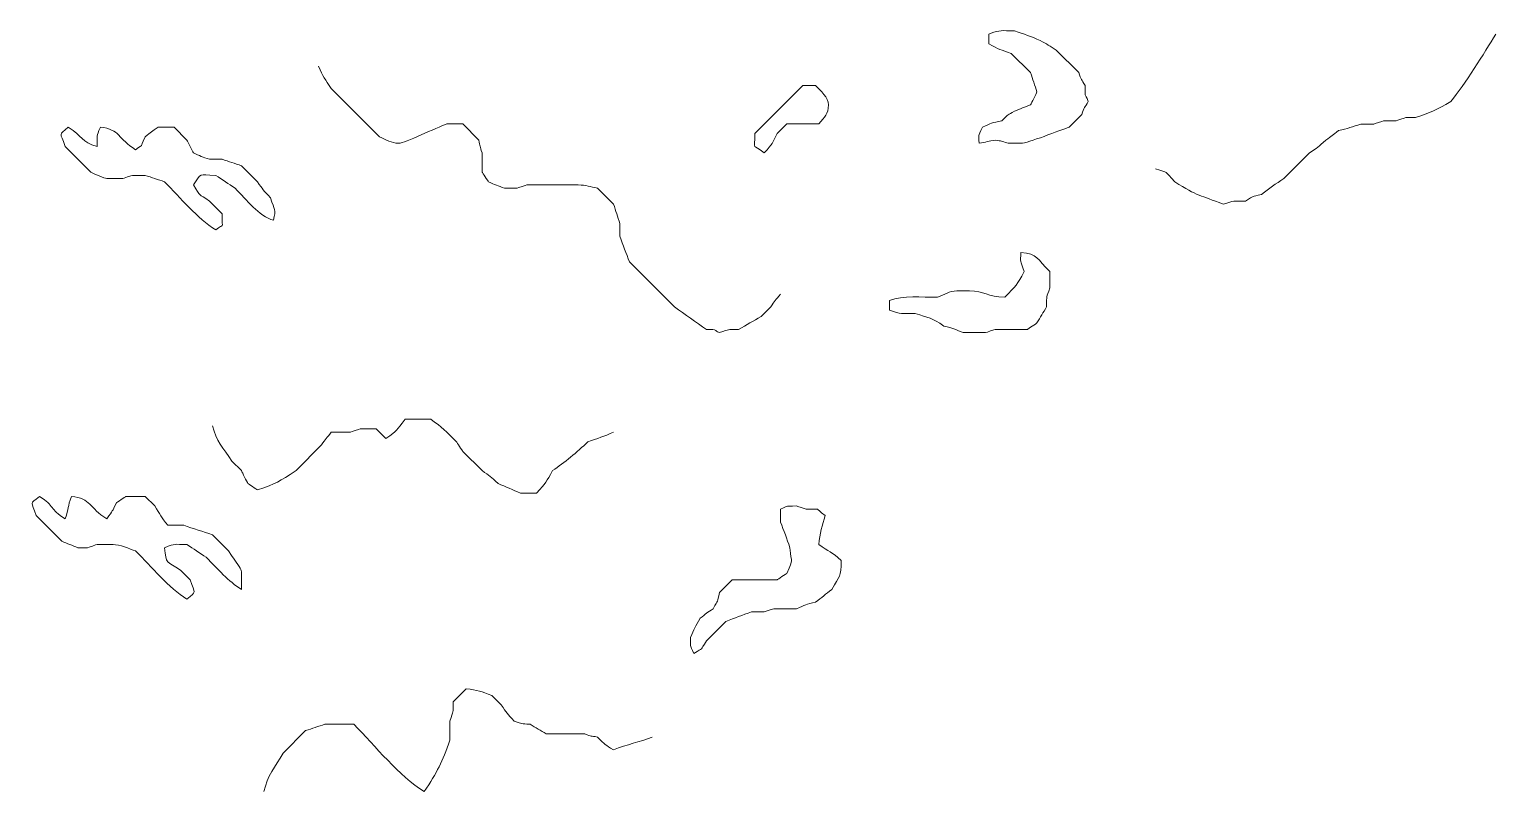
# Model space of a CAD drawing. Header units: millimetres. Extents: x -1760 to -1105, y 422 to 906.
# Drawn here: x -1474.9 to -1410.9, y 634.7 to 667.9 of the extents above; entities that cross this region are included whole.
import ezdxf

# ---------------------------------------------------------------- set-up
doc = ezdxf.new("R2010")
doc.units = ezdxf.units.MM
doc.header["$MEASUREMENT"] = 0
doc.layers.add('layer 1', color=7, linetype='Continuous')

msp = doc.modelspace()

# ---------------------------------------------------------------- linework, layer by layer
at = {"layer": 'layer 1', "color": 225, "lineweight": 0}
for points, knots in [([(-1428.6737, 664.8017), (-1428.8329, 664.5532), (-1428.8596, 664.529), (-1428.9536, 664.2417), (-1428.9536, 664.2417), (-1428.9536, 664.2417), (-1429.5136, 663.682), (-1429.5136, 663.682), (-1429.5136, 663.682), (-1429.8958, 663.5497), (-1431.3352, 662.9819), (-1431.6137, 662.9817), (-1431.6137, 662.9817), (-1431.6137, 662.9817), (-1432.1735, 662.9819), (-1432.1735, 662.9819), (-1432.1735, 662.9819), (-1432.5177, 663.1057), (-1432.4136, 663.06), (-1432.7336, 663.122), (-1432.7336, 663.122), (-1433.0131, 663.0678), (-1433.1539, 663.0346), (-1433.4335, 662.9819), (-1433.4335, 662.9819), (-1433.4626, 663.4257), (-1433.5061, 663.2026), (-1433.2936, 663.6818), (-1433.2936, 663.6818), (-1432.9152, 663.8577), (-1432.8847, 663.8802), (-1432.4536, 663.9619), (-1432.4536, 663.9619), (-1432.1254, 664.29), (-1432.2173, 664.1866), (-1431.8936, 664.3817), (-1431.8936, 664.3817), (-1431.6627, 664.4736), (-1431.4241, 664.5675), (-1431.1937, 664.6618), (-1431.1937, 664.6618), (-1431.157, 664.7477), (-1430.9563, 665.1319), (-1430.9138, 665.2219), (-1430.9138, 665.2219), (-1431.0106, 665.5023), (-1431.0967, 665.7814), (-1431.1937, 666.0618), (-1431.1937, 666.0618), (-1431.1937, 666.0618), (-1432.0337, 666.9019), (-1432.0337, 666.9019), (-1432.0337, 666.9019), (-1432.5074, 667.0658), (-1432.5641, 667.0621), (-1433.0137, 667.3219), (-1433.0137, 667.3219), (-1433.0137, 667.3219), (-1433.0137, 667.7419), (-1433.0137, 667.7419), (-1433.0137, 667.7419), (-1432.4778, 667.9499), (-1432.4999, 667.8818), (-1431.8936, 667.882), (-1431.8936, 667.882), (-1431.474, 667.7366), (-1431.1821, 667.6518), (-1430.7735, 667.462), (-1430.7735, 667.462), (-1430.5051, 667.321), (-1430.331, 667.2103), (-1430.0735, 667.0418), (-1430.0735, 667.0418), (-1430.0735, 667.0418), (-1429.0935, 666.0616), (-1429.0935, 666.0616), (-1429.0935, 666.0616), (-1428.9843, 665.7582), (-1428.9696, 665.7665), (-1428.8133, 665.5016), (-1428.8133, 665.5016), (-1428.8133, 664.9391), (-1428.8377, 665.2249), (-1428.6735, 664.8017), (-1428.6735, 664.8017), (-1428.6735, 664.8017), (-1428.6737, 664.8017), (-1428.6737, 664.8017)], [0, 0, 0, 0, 0.0434783, 0.0434783, 0.0434783, 0.0434783, 0.0869565, 0.0869565, 0.0869565, 0.0869565, 0.1304348, 0.1304348, 0.1304348, 0.1304348, 0.173913, 0.173913, 0.173913, 0.173913, 0.2173913, 0.2173913, 0.2173913, 0.2173913, 0.2608696, 0.2608696, 0.2608696, 0.2608696, 0.3043478, 0.3043478, 0.3043478, 0.3043478, 0.3478261, 0.3478261, 0.3478261, 0.3478261, 0.3913043, 0.3913043, 0.3913043, 0.3913043, 0.4347826, 0.4347826, 0.4347826, 0.4347826, 0.4782609, 0.4782609, 0.4782609, 0.4782609, 0.5217391, 0.5217391, 0.5217391, 0.5217391, 0.5652174, 0.5652174, 0.5652174, 0.5652174, 0.6086957, 0.6086957, 0.6086957, 0.6086957, 0.6521739, 0.6521739, 0.6521739, 0.6521739, 0.6956522, 0.6956522, 0.6956522, 0.6956522, 0.7391304, 0.7391304, 0.7391304, 0.7391304, 0.7826087, 0.7826087, 0.7826087, 0.7826087, 0.826087, 0.826087, 0.826087, 0.826087, 0.8695652, 0.8695652, 0.8695652, 0.8695652, 0.9130435, 0.9130435, 0.9130435, 0.9130435, 1, 1, 1, 1]), ([(-1425.7334, 661.8615), (-1425.135, 661.6892), (-1425.3913, 661.7886), (-1424.8935, 661.3015), (-1424.8935, 661.3015), (-1423.9052, 660.6552), (-1423.7757, 660.724), (-1422.7934, 660.3213), (-1422.7934, 660.3213), (-1422.2745, 660.4894), (-1422.3928, 660.4611), (-1421.8134, 660.4611), (-1421.8134, 660.4611), (-1421.3922, 660.7097), (-1421.5755, 660.6441), (-1421.1133, 660.7414), (-1421.1133, 660.7414), (-1420.7595, 661.0284), (-1420.499, 661.2023), (-1420.1331, 661.4412), (-1420.1331, 661.4412), (-1420.1331, 661.4412), (-1419.0131, 662.5614), (-1419.0131, 662.5614), (-1419.0131, 662.5614), (-1418.6718, 662.7896), (-1418.6411, 662.8187), (-1418.313, 663.1213), (-1418.313, 663.1213), (-1418.0481, 663.2909), (-1418.0068, 663.3366), (-1417.7531, 663.5414), (-1417.7531, 663.5414), (-1417.3561, 663.6165), (-1417.1409, 663.6942), (-1416.7729, 663.8213), (-1416.7729, 663.8213), (-1416.7729, 663.8213), (-1416.2133, 663.8212), (-1416.2133, 663.8212), (-1416.2133, 663.8212), (-1416.2046, 663.8245), (-1415.8164, 663.9529), (-1415.7931, 663.9612), (-1415.7931, 663.9612), (-1415.7931, 663.9612), (-1415.2331, 663.9614), (-1415.2331, 663.9614), (-1415.2331, 663.9614), (-1415.2246, 663.9647), (-1414.8367, 664.0928), (-1414.8131, 664.1013), (-1414.8131, 664.1013), (-1414.8131, 664.1013), (-1414.3931, 664.1013), (-1414.3931, 664.1013), (-1414.3931, 664.1013), (-1413.743, 664.3263), (-1413.4567, 664.4399), (-1412.8531, 664.8013), (-1412.8531, 664.8013), (-1412.2525, 665.5416), (-1411.3808, 666.9148), (-1410.8929, 667.7416)], [0, 0, 0, 0, 0.0588235, 0.0588235, 0.0588235, 0.0588235, 0.1176471, 0.1176471, 0.1176471, 0.1176471, 0.1764706, 0.1764706, 0.1764706, 0.1764706, 0.2352941, 0.2352941, 0.2352941, 0.2352941, 0.2941176, 0.2941176, 0.2941176, 0.2941176, 0.3529412, 0.3529412, 0.3529412, 0.3529412, 0.4117647, 0.4117647, 0.4117647, 0.4117647, 0.4705882, 0.4705882, 0.4705882, 0.4705882, 0.5294118, 0.5294118, 0.5294118, 0.5294118, 0.5882353, 0.5882353, 0.5882353, 0.5882353, 0.6470588, 0.6470588, 0.6470588, 0.6470588, 0.7058824, 0.7058824, 0.7058824, 0.7058824, 0.7647059, 0.7647059, 0.7647059, 0.7647059, 0.8235294, 0.8235294, 0.8235294, 0.8235294, 0.8823529, 0.8823529, 0.8823529, 0.8823529, 1, 1, 1, 1]), ([(-1462.2755, 666.3428), (-1462.0829, 665.8872), (-1461.9857, 665.7754), (-1461.7155, 665.3626), (-1461.7155, 665.3626), (-1461.7155, 665.3626), (-1459.6154, 663.2625), (-1459.6154, 663.2625), (-1459.6154, 663.2625), (-1459.3073, 663.1391), (-1459.1009, 662.9824), (-1458.7754, 662.9826), (-1458.7754, 662.9826), (-1458.514, 662.9824), (-1457.123, 663.6677), (-1456.6754, 663.8226), (-1456.6754, 663.8226), (-1456.6754, 663.8226), (-1455.9755, 663.8227), (-1455.9755, 663.8227), (-1455.9755, 663.8227), (-1455.9755, 663.8227), (-1455.2754, 663.1227), (-1455.2754, 663.1227), (-1455.2754, 663.1227), (-1455.2124, 662.8219), (-1455.2413, 662.8819), (-1455.1355, 662.5626), (-1455.1355, 662.5626), (-1455.1355, 662.5626), (-1455.1355, 661.7227), (-1455.1355, 661.7227), (-1455.1355, 661.7227), (-1455.1265, 661.7061), (-1454.8709, 661.3263), (-1454.8554, 661.3027), (-1454.8554, 661.3027), (-1454.5712, 661.1674), (-1454.455, 661.1265), (-1454.1555, 661.0226), (-1454.1555, 661.0226), (-1454.1555, 661.0226), (-1453.5955, 661.0228), (-1453.5955, 661.0228), (-1453.5955, 661.0228), (-1453.587, 661.0261), (-1453.1991, 661.1542), (-1453.1755, 661.1626), (-1453.1755, 661.1626), (-1453.1755, 661.1626), (-1452.3354, 661.1628), (-1452.3354, 661.1628), (-1452.3354, 661.1628), (-1452.3354, 661.1628), (-1450.9355, 661.1628), (-1450.9355, 661.1628), (-1450.9355, 661.1628), (-1450.5995, 661.1628), (-1450.4055, 661.0813), (-1450.0956, 661.0226), (-1450.0956, 661.0226), (-1450.0956, 661.0226), (-1449.3955, 660.3227), (-1449.3955, 660.3227), (-1449.3955, 660.3227), (-1449.2987, 660.0424), (-1449.2126, 659.763), (-1449.1156, 659.4827), (-1449.1156, 659.4827), (-1449.1156, 659.4827), (-1449.1156, 658.9227), (-1449.1156, 658.9227), (-1449.1156, 658.9227), (-1448.9775, 658.5235), (-1448.8522, 658.1932), (-1448.6956, 657.8028), (-1448.6956, 657.8028), (-1448.6956, 657.8028), (-1446.7356, 655.8424), (-1446.7356, 655.8424), (-1446.7356, 655.8424), (-1446.2604, 655.5212), (-1445.8164, 655.1771), (-1445.3356, 654.8624), (-1445.3356, 654.8624), (-1444.7946, 654.8624), (-1445.0606, 654.8358), (-1444.7756, 654.7226), (-1444.7756, 654.7226), (-1444.2811, 654.8825), (-1444.4859, 654.8504), (-1443.9354, 654.8626), (-1443.9354, 654.8626), (-1443.5929, 655.0676), (-1443.298, 655.2173), (-1442.9554, 655.4223), (-1442.9554, 655.4223), (-1442.9554, 655.4223), (-1442.5356, 655.8424), (-1442.5356, 655.8424), (-1442.5356, 655.8424), (-1442.3657, 656.1074), (-1442.3201, 656.1488), (-1442.1155, 656.4025)], [0, 0, 0, 0, 0.037037, 0.037037, 0.037037, 0.037037, 0.0740741, 0.0740741, 0.0740741, 0.0740741, 0.1111111, 0.1111111, 0.1111111, 0.1111111, 0.1481481, 0.1481481, 0.1481481, 0.1481481, 0.1851852, 0.1851852, 0.1851852, 0.1851852, 0.2222222, 0.2222222, 0.2222222, 0.2222222, 0.2592593, 0.2592593, 0.2592593, 0.2592593, 0.2962963, 0.2962963, 0.2962963, 0.2962963, 0.3333333, 0.3333333, 0.3333333, 0.3333333, 0.3703704, 0.3703704, 0.3703704, 0.3703704, 0.4074074, 0.4074074, 0.4074074, 0.4074074, 0.4444444, 0.4444444, 0.4444444, 0.4444444, 0.4814815, 0.4814815, 0.4814815, 0.4814815, 0.5185185, 0.5185185, 0.5185185, 0.5185185, 0.5555556, 0.5555556, 0.5555556, 0.5555556, 0.5925926, 0.5925926, 0.5925926, 0.5925926, 0.6296296, 0.6296296, 0.6296296, 0.6296296, 0.6666667, 0.6666667, 0.6666667, 0.6666667, 0.7037037, 0.7037037, 0.7037037, 0.7037037, 0.7407407, 0.7407407, 0.7407407, 0.7407407, 0.7777778, 0.7777778, 0.7777778, 0.7777778, 0.8148148, 0.8148148, 0.8148148, 0.8148148, 0.8518519, 0.8518519, 0.8518519, 0.8518519, 0.8888889, 0.8888889, 0.8888889, 0.8888889, 0.9259259, 0.9259259, 0.9259259, 0.9259259, 1, 1, 1, 1]), ([(-1440.4343, 663.8227), (-1440.4343, 663.8227), (-1441.8343, 663.8227), (-1441.8343, 663.8227), (-1441.8343, 663.8227), (-1441.8343, 663.8227), (-1442.2543, 663.4026), (-1442.2543, 663.4026), (-1442.2543, 663.4026), (-1442.4679, 662.9641), (-1442.4472, 662.9701), (-1442.8143, 662.5626), (-1442.8143, 662.5626), (-1443.3786, 662.9854), (-1443.2173, 662.618), (-1443.2343, 663.4026), (-1443.2343, 663.4026), (-1443.2343, 663.4026), (-1441.1342, 665.5028), (-1441.1342, 665.5028), (-1441.1342, 665.5028), (-1441.1342, 665.5028), (-1440.5742, 665.5027), (-1440.5742, 665.5027), (-1440.5742, 665.5027), (-1440.3662, 665.2774), (-1440.0145, 664.9726), (-1440.0143, 664.6627), (-1440.0143, 664.6627), (-1440.0143, 664.2431), (-1440.1925, 664.1362), (-1440.4343, 663.8227)], [0, 0, 0, 0, 0.1111111, 0.1111111, 0.1111111, 0.1111111, 0.2222222, 0.2222222, 0.2222222, 0.2222222, 0.3333333, 0.3333333, 0.3333333, 0.3333333, 0.4444444, 0.4444444, 0.4444444, 0.4444444, 0.5555556, 0.5555556, 0.5555556, 0.5555556, 0.6666667, 0.6666667, 0.6666667, 0.6666667, 0.7777778, 0.7777778, 0.7777778, 0.7777778, 1, 1, 1, 1]), ([(-1473.196, 663.6822), (-1473.6352, 663.305), (-1473.5495, 663.5008), (-1473.3359, 662.8422), (-1473.3359, 662.8422), (-1473.3359, 662.8422), (-1472.2158, 661.722), (-1472.2158, 661.722), (-1472.2158, 661.722), (-1472.0821, 661.6671), (-1471.6008, 661.442), (-1471.5159, 661.4419), (-1471.5159, 661.4419), (-1471.5159, 661.4419), (-1470.8158, 661.442), (-1470.8158, 661.442), (-1470.8158, 661.442), (-1470.8074, 661.4454), (-1470.4193, 661.5734), (-1470.3959, 661.5821), (-1470.3959, 661.5821), (-1470.3959, 661.5821), (-1469.836, 661.5819), (-1469.836, 661.5819), (-1469.836, 661.5819), (-1469.5556, 661.4851), (-1469.2763, 661.399), (-1468.9961, 661.3018), (-1468.9961, 661.3018), (-1468.2939, 660.6), (-1467.5622, 659.6951), (-1466.7559, 659.2019), (-1466.7559, 659.2019), (-1466.3673, 659.5356), (-1466.4928, 659.1329), (-1466.476, 659.9018), (-1466.476, 659.9018), (-1466.476, 659.9018), (-1467.0359, 660.4619), (-1467.0359, 660.4619), (-1467.0359, 660.4619), (-1467.544, 660.8053), (-1467.4013, 660.627), (-1467.7359, 661.1619), (-1467.7359, 661.1619), (-1467.3421, 661.7417), (-1467.5495, 661.5817), (-1466.7558, 661.5819), (-1466.7558, 661.5819), (-1466.4721, 661.3962), (-1466.1994, 661.2073), (-1465.9158, 661.0217), (-1465.9158, 661.0217), (-1465.402, 660.5079), (-1464.8942, 659.811), (-1464.2357, 659.6217), (-1464.2357, 659.6217), (-1464.1338, 660.1339), (-1464.1763, 660.0251), (-1464.3758, 660.6019), (-1464.3758, 660.6019), (-1464.6788, 660.9309), (-1464.7063, 660.9624), (-1464.9356, 661.3016), (-1464.9356, 661.3016), (-1464.9356, 661.3016), (-1465.6359, 662.0019), (-1465.6359, 662.0019), (-1465.6359, 662.0019), (-1465.916, 662.0986), (-1466.1952, 662.1846), (-1466.4758, 662.2818), (-1466.4758, 662.2818), (-1466.4758, 662.2818), (-1467.0357, 662.2816), (-1467.0357, 662.2816), (-1467.0357, 662.2816), (-1467.3306, 662.3795), (-1467.4595, 662.4333), (-1467.7358, 662.5617), (-1467.7358, 662.5617), (-1467.7726, 662.6476), (-1467.973, 663.032), (-1468.0157, 663.1218), (-1468.0157, 663.1218), (-1468.0157, 663.1218), (-1468.5757, 663.6816), (-1468.5757, 663.6816), (-1468.5757, 663.6816), (-1468.5757, 663.6816), (-1469.2756, 663.6818), (-1469.2756, 663.6818), (-1469.2756, 663.6818), (-1469.5404, 663.5121), (-1469.582, 663.4663), (-1469.8357, 663.2617), (-1469.8357, 663.2617), (-1470.1249, 662.6531), (-1469.8482, 663.0412), (-1470.2556, 662.7018), (-1470.2556, 662.7018), (-1471.0245, 663.1719), (-1470.9388, 663.5973), (-1471.7957, 663.682), (-1471.7957, 663.682), (-1471.9818, 663.2027), (-1471.9357, 663.4174), (-1471.9357, 662.842), (-1471.9357, 662.842), (-1472.6353, 663.0429), (-1472.5571, 663.2911), (-1473.1958, 663.682), (-1473.1958, 663.682), (-1473.1958, 663.682), (-1473.196, 663.6822), (-1473.196, 663.6822)], [0, 0, 0, 0, 0.0333333, 0.0333333, 0.0333333, 0.0333333, 0.0666667, 0.0666667, 0.0666667, 0.0666667, 0.1, 0.1, 0.1, 0.1, 0.1333333, 0.1333333, 0.1333333, 0.1333333, 0.1666667, 0.1666667, 0.1666667, 0.1666667, 0.2, 0.2, 0.2, 0.2, 0.2333333, 0.2333333, 0.2333333, 0.2333333, 0.2666667, 0.2666667, 0.2666667, 0.2666667, 0.3, 0.3, 0.3, 0.3, 0.3333333, 0.3333333, 0.3333333, 0.3333333, 0.3666667, 0.3666667, 0.3666667, 0.3666667, 0.4, 0.4, 0.4, 0.4, 0.4333333, 0.4333333, 0.4333333, 0.4333333, 0.4666667, 0.4666667, 0.4666667, 0.4666667, 0.5, 0.5, 0.5, 0.5, 0.5333333, 0.5333333, 0.5333333, 0.5333333, 0.5666667, 0.5666667, 0.5666667, 0.5666667, 0.6, 0.6, 0.6, 0.6, 0.6333333, 0.6333333, 0.6333333, 0.6333333, 0.6666667, 0.6666667, 0.6666667, 0.6666667, 0.7, 0.7, 0.7, 0.7, 0.7333333, 0.7333333, 0.7333333, 0.7333333, 0.7666667, 0.7666667, 0.7666667, 0.7666667, 0.8, 0.8, 0.8, 0.8, 0.8333333, 0.8333333, 0.8333333, 0.8333333, 0.8666667, 0.8666667, 0.8666667, 0.8666667, 0.9, 0.9, 0.9, 0.9, 0.9333333, 0.9333333, 0.9333333, 0.9333333, 1, 1, 1, 1]), ([(-1430.4936, 655.8423), (-1430.637, 655.5994), (-1430.7686, 655.3844), (-1430.9136, 655.1422), (-1430.9136, 655.1422), (-1430.9304, 655.1339), (-1431.3098, 654.8776), (-1431.3338, 654.8622), (-1431.3338, 654.8622), (-1431.3338, 654.8622), (-1432.7339, 654.8622), (-1432.7339, 654.8622), (-1432.7339, 654.8622), (-1432.7422, 654.8589), (-1433.1304, 654.7307), (-1433.1537, 654.7224), (-1433.1537, 654.7224), (-1433.1537, 654.7224), (-1434.1339, 654.7222), (-1434.1339, 654.7222), (-1434.1339, 654.7222), (-1434.5163, 654.8758), (-1434.5558, 654.9141), (-1434.9739, 655.0021), (-1434.9739, 655.0021), (-1435.5117, 655.3972), (-1435.6399, 655.3568), (-1436.234, 655.5622), (-1436.234, 655.5622), (-1436.8402, 655.5623), (-1436.818, 655.4942), (-1437.354, 655.7024), (-1437.354, 655.7024), (-1437.354, 655.7024), (-1437.354, 656.1222), (-1437.354, 656.1222), (-1437.354, 656.1222), (-1436.7501, 656.3564), (-1435.9495, 656.2622), (-1435.254, 656.2621), (-1435.254, 656.2621), (-1434.9458, 656.3857), (-1434.7394, 656.5422), (-1434.414, 656.5423), (-1434.414, 656.5423), (-1434.414, 656.5423), (-1433.854, 656.5422), (-1433.854, 656.5422), (-1433.854, 656.5422), (-1433.219, 656.5423), (-1433.0807, 656.279), (-1432.3141, 656.2621), (-1432.3141, 656.2621), (-1431.8262, 656.7609), (-1431.7784, 656.8135), (-1431.4742, 657.3825), (-1431.4742, 657.3825), (-1431.6604, 657.9206), (-1431.6338, 657.7573), (-1431.614, 658.2224), (-1431.614, 658.2224), (-1430.8743, 658.1492), (-1430.9148, 657.9432), (-1430.3541, 657.3825), (-1430.3541, 657.3825), (-1430.3541, 657.3825), (-1430.3539, 656.6824), (-1430.3539, 656.6824), (-1430.3539, 656.6824), (-1430.504, 656.2194), (-1430.4938, 656.3709), (-1430.4938, 655.8424), (-1430.4938, 655.8424), (-1430.4938, 655.8424), (-1430.4936, 655.8423), (-1430.4936, 655.8423)], [0, 0, 0, 0, 0.05, 0.05, 0.05, 0.05, 0.1, 0.1, 0.1, 0.1, 0.15, 0.15, 0.15, 0.15, 0.2, 0.2, 0.2, 0.2, 0.25, 0.25, 0.25, 0.25, 0.3, 0.3, 0.3, 0.3, 0.35, 0.35, 0.35, 0.35, 0.4, 0.4, 0.4, 0.4, 0.45, 0.45, 0.45, 0.45, 0.5, 0.5, 0.5, 0.5, 0.55, 0.55, 0.55, 0.55, 0.6, 0.6, 0.6, 0.6, 0.65, 0.65, 0.65, 0.65, 0.7, 0.7, 0.7, 0.7, 0.75, 0.75, 0.75, 0.75, 0.8, 0.8, 0.8, 0.8, 0.85, 0.85, 0.85, 0.85, 0.9, 0.9, 0.9, 0.9, 1, 1, 1, 1]), ([(-1466.8956, 650.6614), (-1466.7542, 649.9906), (-1466.4287, 649.6918), (-1466.0557, 649.1212), (-1466.0557, 649.1212), (-1466.0557, 649.1212), (-1465.6357, 648.7012), (-1465.6357, 648.7012), (-1465.6357, 648.7012), (-1465.5988, 648.6157), (-1465.3981, 648.231), (-1465.3556, 648.1415), (-1465.3556, 648.1415), (-1465.3392, 648.1316), (-1464.9592, 647.8766), (-1464.9356, 647.8612), (-1464.9356, 647.8612), (-1464.1203, 648.1436), (-1463.9925, 648.2197), (-1463.2555, 648.7012), (-1463.2555, 648.7012), (-1463.2555, 648.7012), (-1462.1356, 649.8214), (-1462.1356, 649.8214), (-1462.1356, 649.8214), (-1461.9658, 650.0864), (-1461.9203, 650.1278), (-1461.7155, 650.3813), (-1461.7155, 650.3813), (-1461.7155, 650.3813), (-1460.8755, 650.3815), (-1460.8755, 650.3815), (-1460.8755, 650.3815), (-1460.8671, 650.3848), (-1460.479, 650.5131), (-1460.4555, 650.5213), (-1460.4555, 650.5213), (-1460.4555, 650.5213), (-1459.7556, 650.5215), (-1459.7556, 650.5215), (-1459.7556, 650.5215), (-1459.7556, 650.5215), (-1459.3357, 650.1014), (-1459.3357, 650.1014), (-1459.3357, 650.1014), (-1458.797, 650.4737), (-1458.906, 650.4356), (-1458.4957, 650.9415), (-1458.4957, 650.9415), (-1458.4957, 650.9415), (-1457.3755, 650.9415), (-1457.3755, 650.9415), (-1457.3755, 650.9415), (-1456.8895, 650.6129), (-1456.6944, 650.4005), (-1456.2552, 649.9613), (-1456.2552, 649.9613), (-1456.2466, 649.9447), (-1455.9908, 649.565), (-1455.9755, 649.5413), (-1455.9755, 649.5413), (-1455.9755, 649.5413), (-1455.1355, 648.7012), (-1455.1355, 648.7012), (-1455.1355, 648.7012), (-1454.7942, 648.4731), (-1454.7632, 648.4439), (-1454.4354, 648.1413), (-1454.4354, 648.1413), (-1454.0934, 648.0041), (-1453.7976, 647.8586), (-1453.4556, 647.7215), (-1453.4556, 647.7215), (-1453.4556, 647.7215), (-1452.7553, 647.7214), (-1452.7553, 647.7214), (-1452.7553, 647.7214), (-1452.335, 648.177), (-1452.3436, 648.2198), (-1452.0554, 648.7016), (-1452.0554, 648.7016), (-1451.5398, 649.0499), (-1450.9853, 649.5018), (-1450.5156, 649.9617), (-1450.5156, 649.9617), (-1450.0958, 650.1068), (-1449.8038, 650.1919), (-1449.3951, 650.3816)], [0, 0, 0, 0, 0.0434783, 0.0434783, 0.0434783, 0.0434783, 0.0869565, 0.0869565, 0.0869565, 0.0869565, 0.1304348, 0.1304348, 0.1304348, 0.1304348, 0.173913, 0.173913, 0.173913, 0.173913, 0.2173913, 0.2173913, 0.2173913, 0.2173913, 0.2608696, 0.2608696, 0.2608696, 0.2608696, 0.3043478, 0.3043478, 0.3043478, 0.3043478, 0.3478261, 0.3478261, 0.3478261, 0.3478261, 0.3913043, 0.3913043, 0.3913043, 0.3913043, 0.4347826, 0.4347826, 0.4347826, 0.4347826, 0.4782609, 0.4782609, 0.4782609, 0.4782609, 0.5217391, 0.5217391, 0.5217391, 0.5217391, 0.5652174, 0.5652174, 0.5652174, 0.5652174, 0.6086957, 0.6086957, 0.6086957, 0.6086957, 0.6521739, 0.6521739, 0.6521739, 0.6521739, 0.6956522, 0.6956522, 0.6956522, 0.6956522, 0.7391304, 0.7391304, 0.7391304, 0.7391304, 0.7826087, 0.7826087, 0.7826087, 0.7826087, 0.826087, 0.826087, 0.826087, 0.826087, 0.8695652, 0.8695652, 0.8695652, 0.8695652, 0.9130435, 0.9130435, 0.9130435, 0.9130435, 1, 1, 1, 1]), ([(-1465.6359, 643.521), (-1466.212, 643.8736), (-1466.6658, 644.4109), (-1467.1757, 644.921), (-1467.1757, 644.921), (-1467.4595, 645.1064), (-1467.7322, 645.2953), (-1468.0157, 645.4811), (-1468.0157, 645.4811), (-1468.6071, 645.4811), (-1468.4821, 645.5405), (-1468.9959, 645.3408), (-1468.9959, 645.3408), (-1468.9237, 644.6095), (-1468.9047, 644.7725), (-1468.2958, 644.361), (-1468.2958, 644.361), (-1468.2958, 644.361), (-1467.8758, 643.9409), (-1467.8758, 643.9409), (-1467.8758, 643.9409), (-1467.6624, 643.282), (-1467.5767, 643.4782), (-1468.0159, 643.1009), (-1468.0159, 643.1009), (-1468.8221, 643.5943), (-1469.554, 644.4991), (-1470.256, 645.201), (-1470.256, 645.201), (-1470.5151, 645.2907), (-1470.9682, 645.4809), (-1471.2362, 645.4809), (-1471.2362, 645.4809), (-1471.2362, 645.4809), (-1471.9363, 645.4811), (-1471.9363, 645.4811), (-1471.9363, 645.4811), (-1471.9446, 645.4777), (-1472.3326, 645.3493), (-1472.3561, 645.341), (-1472.3561, 645.341), (-1472.3561, 645.341), (-1472.776, 645.3408), (-1472.776, 645.3408), (-1472.776, 645.3408), (-1473.0057, 645.4352), (-1473.2454, 645.5283), (-1473.4761, 645.6211), (-1473.4761, 645.6211), (-1473.4761, 645.6211), (-1474.596, 646.7412), (-1474.596, 646.7412), (-1474.596, 646.7412), (-1474.8096, 647.3998), (-1474.8953, 647.204), (-1474.4561, 647.5811), (-1474.4561, 647.5811), (-1473.7723, 647.1534), (-1474.0201, 647.029), (-1473.3359, 646.601), (-1473.3359, 646.601), (-1473.1475, 647.0866), (-1473.2447, 647.095), (-1473.056, 647.5811), (-1473.056, 647.5811), (-1472.1991, 647.4965), (-1472.2848, 647.0716), (-1471.5159, 646.601), (-1471.5159, 646.601), (-1471.2226, 647.004), (-1471.303, 646.8761), (-1471.096, 647.301), (-1471.096, 647.301), (-1471.0794, 647.3093), (-1470.6998, 647.5658), (-1470.676, 647.5811), (-1470.676, 647.5811), (-1470.676, 647.5811), (-1469.836, 647.581), (-1469.836, 647.581), (-1469.836, 647.581), (-1469.836, 647.581), (-1469.416, 647.1612), (-1469.416, 647.1612), (-1469.416, 647.1612), (-1469.1933, 646.7892), (-1469.1414, 646.6828), (-1468.856, 646.321), (-1468.856, 646.321), (-1468.856, 646.321), (-1468.1561, 646.3212), (-1468.1561, 646.3212), (-1468.1561, 646.3212), (-1467.7372, 646.1762), (-1467.3147, 646.0459), (-1466.896, 645.9012), (-1466.896, 645.9012), (-1466.896, 645.9012), (-1466.1959, 645.2011), (-1466.1959, 645.2011), (-1466.1959, 645.2011), (-1465.4358, 644.0389), (-1465.6757, 644.6344), (-1465.6362, 643.5212), (-1465.6362, 643.5212), (-1465.6362, 643.5212), (-1465.6359, 643.521), (-1465.6359, 643.521)], [0, 0, 0, 0, 0.0357143, 0.0357143, 0.0357143, 0.0357143, 0.0714286, 0.0714286, 0.0714286, 0.0714286, 0.1071429, 0.1071429, 0.1071429, 0.1071429, 0.1428571, 0.1428571, 0.1428571, 0.1428571, 0.1785714, 0.1785714, 0.1785714, 0.1785714, 0.2142857, 0.2142857, 0.2142857, 0.2142857, 0.25, 0.25, 0.25, 0.25, 0.2857143, 0.2857143, 0.2857143, 0.2857143, 0.3214286, 0.3214286, 0.3214286, 0.3214286, 0.3571429, 0.3571429, 0.3571429, 0.3571429, 0.3928571, 0.3928571, 0.3928571, 0.3928571, 0.4285714, 0.4285714, 0.4285714, 0.4285714, 0.4642857, 0.4642857, 0.4642857, 0.4642857, 0.5, 0.5, 0.5, 0.5, 0.5357143, 0.5357143, 0.5357143, 0.5357143, 0.5714286, 0.5714286, 0.5714286, 0.5714286, 0.6071429, 0.6071429, 0.6071429, 0.6071429, 0.6428571, 0.6428571, 0.6428571, 0.6428571, 0.6785714, 0.6785714, 0.6785714, 0.6785714, 0.7142857, 0.7142857, 0.7142857, 0.7142857, 0.75, 0.75, 0.75, 0.75, 0.7857143, 0.7857143, 0.7857143, 0.7857143, 0.8214286, 0.8214286, 0.8214286, 0.8214286, 0.8571429, 0.8571429, 0.8571429, 0.8571429, 0.8928571, 0.8928571, 0.8928571, 0.8928571, 0.9285714, 0.9285714, 0.9285714, 0.9285714, 1, 1, 1, 1]), ([(-1439.8741, 643.521), (-1440.1334, 643.3119), (-1440.3152, 643.1711), (-1440.574, 642.9612), (-1440.574, 642.9612), (-1440.9924, 642.873), (-1441.0315, 642.8345), (-1441.4141, 642.6811), (-1441.4141, 642.6811), (-1441.4141, 642.6811), (-1442.3943, 642.6813), (-1442.3943, 642.6813), (-1442.3943, 642.6813), (-1442.4026, 642.6779), (-1442.7907, 642.5497), (-1442.8141, 642.541), (-1442.8141, 642.541), (-1442.8141, 642.541), (-1443.3742, 642.5412), (-1443.3742, 642.5412), (-1443.3742, 642.5412), (-1443.7733, 642.4029), (-1444.1039, 642.2777), (-1444.4942, 642.1211), (-1444.4942, 642.1211), (-1444.4942, 642.1211), (-1445.3342, 641.2811), (-1445.3342, 641.2811), (-1445.3342, 641.2811), (-1445.6578, 640.7973), (-1445.4245, 641.0326), (-1445.8942, 640.7211), (-1445.8942, 640.7211), (-1446.0717, 641.1684), (-1446.0219, 640.8548), (-1446.0339, 641.4213), (-1446.0339, 641.4213), (-1445.8834, 641.797), (-1445.8244, 641.9099), (-1445.6141, 642.2613), (-1445.6141, 642.2613), (-1445.3624, 642.4604), (-1445.31, 642.5102), (-1445.0542, 642.6814), (-1445.0542, 642.6814), (-1444.8059, 643.1025), (-1444.8717, 642.9192), (-1444.7741, 643.3814), (-1444.7741, 643.3814), (-1444.7741, 643.3814), (-1444.2143, 643.9412), (-1444.2143, 643.9412), (-1444.2143, 643.9412), (-1444.2143, 643.9412), (-1442.2543, 643.9414), (-1442.2543, 643.9414), (-1442.2543, 643.9414), (-1442.2377, 643.9497), (-1441.8581, 644.206), (-1441.8341, 644.2213), (-1441.8341, 644.2213), (-1441.5134, 644.9449), (-1441.6523, 644.5781), (-1441.6944, 645.3414), (-1441.6944, 645.3414), (-1441.8323, 645.7405), (-1441.9576, 646.0709), (-1442.1142, 646.4616), (-1442.1142, 646.4616), (-1442.1142, 646.4616), (-1442.1142, 647.0215), (-1442.1142, 647.0215), (-1442.1142, 647.0215), (-1441.6673, 647.1989), (-1441.9807, 647.149), (-1441.4141, 647.1613), (-1441.4141, 647.1613), (-1441.4057, 647.158), (-1441.0176, 647.0299), (-1440.9942, 647.0213), (-1440.9942, 647.0213), (-1440.2424, 647.0047), (-1440.6929, 647.1252), (-1440.1542, 646.7414), (-1440.1542, 646.7414), (-1440.2893, 646.3256), (-1440.3988, 645.9429), (-1440.4343, 645.4814), (-1440.4343, 645.4814), (-1440.003, 645.1648), (-1439.8863, 645.1708), (-1439.4541, 644.7815), (-1439.4541, 644.7815), (-1439.4705, 644.0391), (-1439.5162, 644.1282), (-1439.8741, 643.5212), (-1439.8741, 643.5212), (-1439.8741, 643.5212), (-1439.8741, 643.521), (-1439.8741, 643.521)], [0, 0, 0, 0, 0.0384615, 0.0384615, 0.0384615, 0.0384615, 0.0769231, 0.0769231, 0.0769231, 0.0769231, 0.1153846, 0.1153846, 0.1153846, 0.1153846, 0.1538462, 0.1538462, 0.1538462, 0.1538462, 0.1923077, 0.1923077, 0.1923077, 0.1923077, 0.2307692, 0.2307692, 0.2307692, 0.2307692, 0.2692308, 0.2692308, 0.2692308, 0.2692308, 0.3076923, 0.3076923, 0.3076923, 0.3076923, 0.3461538, 0.3461538, 0.3461538, 0.3461538, 0.3846154, 0.3846154, 0.3846154, 0.3846154, 0.4230769, 0.4230769, 0.4230769, 0.4230769, 0.4615385, 0.4615385, 0.4615385, 0.4615385, 0.5, 0.5, 0.5, 0.5, 0.5384615, 0.5384615, 0.5384615, 0.5384615, 0.5769231, 0.5769231, 0.5769231, 0.5769231, 0.6153846, 0.6153846, 0.6153846, 0.6153846, 0.6538462, 0.6538462, 0.6538462, 0.6538462, 0.6923077, 0.6923077, 0.6923077, 0.6923077, 0.7307692, 0.7307692, 0.7307692, 0.7307692, 0.7692308, 0.7692308, 0.7692308, 0.7692308, 0.8076923, 0.8076923, 0.8076923, 0.8076923, 0.8461538, 0.8461538, 0.8461538, 0.8461538, 0.8846154, 0.8846154, 0.8846154, 0.8846154, 0.9230769, 0.9230769, 0.9230769, 0.9230769, 1, 1, 1, 1]), ([(-1464.6555, 634.7006), (-1464.5109, 635.3875), (-1464.1729, 635.7838), (-1463.8155, 636.3809), (-1463.8155, 636.3809), (-1463.8155, 636.3809), (-1462.8354, 637.3607), (-1462.8354, 637.3607), (-1462.8354, 637.3607), (-1462.5551, 637.4579), (-1462.2759, 637.544), (-1461.9954, 637.6408), (-1461.9954, 637.6408), (-1461.9954, 637.6408), (-1460.7353, 637.6408), (-1460.7353, 637.6408), (-1460.7353, 637.6408), (-1459.7779, 636.6834), (-1458.7682, 635.3818), (-1457.655, 634.7008), (-1457.655, 634.7008), (-1457.1001, 635.5494), (-1456.8615, 635.9983), (-1456.535, 636.9406), (-1456.535, 636.9406), (-1456.535, 636.9406), (-1456.535, 637.7805), (-1456.535, 637.7805), (-1456.535, 637.7805), (-1456.3748, 638.2751), (-1456.4069, 638.0701), (-1456.3951, 638.6205), (-1456.3951, 638.6205), (-1456.3951, 638.6205), (-1455.8351, 639.1807), (-1455.8351, 639.1807), (-1455.8351, 639.1807), (-1455.3179, 639.141), (-1455.1729, 639.059), (-1454.715, 638.9006), (-1454.715, 638.9006), (-1454.715, 638.9006), (-1454.2952, 638.4808), (-1454.2952, 638.4808), (-1454.2952, 638.4808), (-1454.067, 638.1395), (-1454.0377, 638.1084), (-1453.7348, 637.7805), (-1453.7348, 637.7805), (-1453.324, 637.6443), (-1453.4775, 637.6747), (-1453.0351, 637.6408), (-1453.0351, 637.6408), (-1452.792, 637.4974), (-1452.5772, 637.3656), (-1452.3348, 637.2207), (-1452.3348, 637.2207), (-1452.3348, 637.2207), (-1450.6549, 637.2208), (-1450.6549, 637.2208), (-1450.6549, 637.2208), (-1450.311, 637.097), (-1450.415, 637.1427), (-1450.0951, 637.0806), (-1450.0951, 637.0806), (-1449.7393, 636.725), (-1449.7816, 636.7569), (-1449.395, 636.5208), (-1449.395, 636.5208), (-1448.7921, 636.7626), (-1448.2645, 636.8675), (-1447.7149, 637.0808)], [0, 0, 0, 0, 0.0526316, 0.0526316, 0.0526316, 0.0526316, 0.1052632, 0.1052632, 0.1052632, 0.1052632, 0.1578947, 0.1578947, 0.1578947, 0.1578947, 0.2105263, 0.2105263, 0.2105263, 0.2105263, 0.2631579, 0.2631579, 0.2631579, 0.2631579, 0.3157895, 0.3157895, 0.3157895, 0.3157895, 0.3684211, 0.3684211, 0.3684211, 0.3684211, 0.4210526, 0.4210526, 0.4210526, 0.4210526, 0.4736842, 0.4736842, 0.4736842, 0.4736842, 0.5263158, 0.5263158, 0.5263158, 0.5263158, 0.5789474, 0.5789474, 0.5789474, 0.5789474, 0.6315789, 0.6315789, 0.6315789, 0.6315789, 0.6842105, 0.6842105, 0.6842105, 0.6842105, 0.7368421, 0.7368421, 0.7368421, 0.7368421, 0.7894737, 0.7894737, 0.7894737, 0.7894737, 0.8421053, 0.8421053, 0.8421053, 0.8421053, 0.8947368, 0.8947368, 0.8947368, 0.8947368, 1, 1, 1, 1])]:
    msp.add_open_spline(points, degree=3, knots=knots, dxfattribs=at)

doc.saveas('drawing.dxf')
